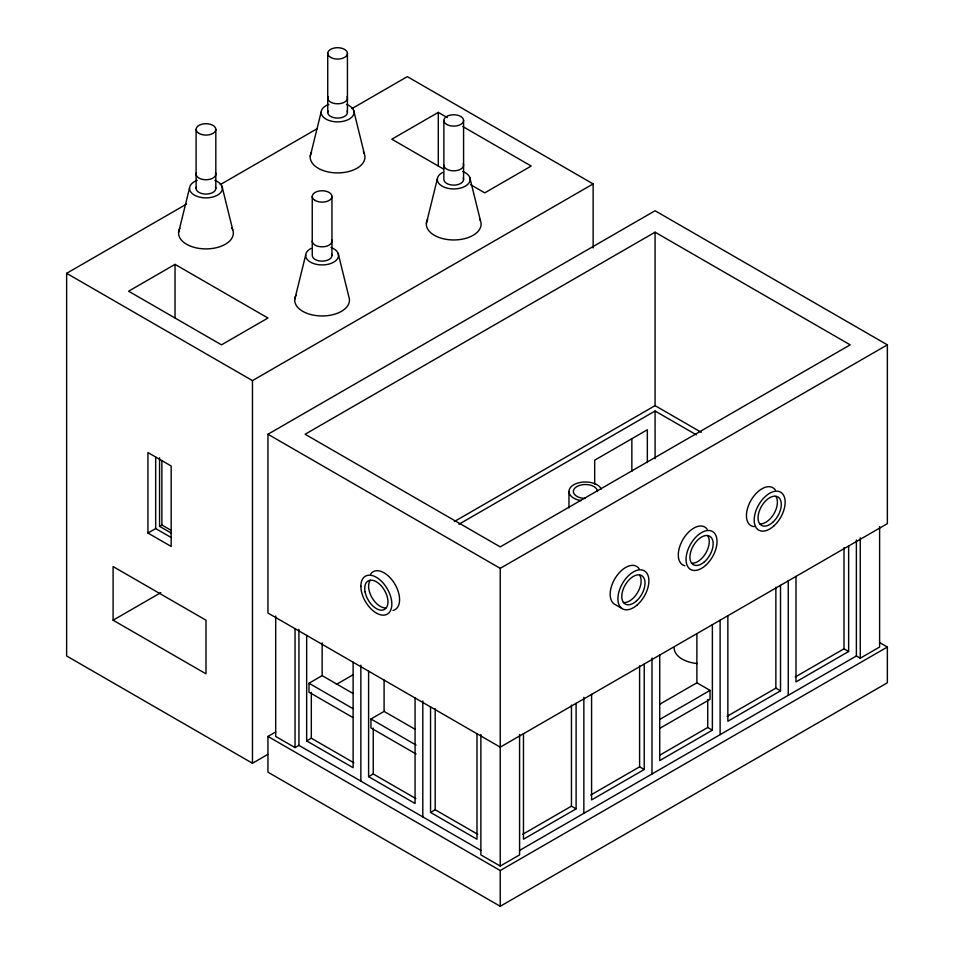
<?xml version="1.0" encoding="UTF-8"?>
<svg xmlns="http://www.w3.org/2000/svg" width="954" height="954" viewBox="0 0 954 954"><rect width="100%" height="100%" fill="white"/><g stroke="black" fill="none" stroke-linecap="round" stroke-linejoin="round"><path stroke-width="1.43" d="M178.625 232.311L189.56 187.914M310.241 156.313L321.176 111.928M294.762 299.353L305.697 254.968M426.378 223.367L437.326 178.982M267.955 754.316L252.464 763.26L66.637 655.97L66.637 273.321L186.65 204.037M220.207 184.659L316.99 128.79M351.823 108.673L407.322 76.63L593.138 183.919L593.138 247.945M175.035 264.377L128.587 291.208L221.495 344.847L267.955 318.028L175.035 264.377L175.035 317.873M447.319 117.616L438.291 112.393L391.832 139.212L443.443 169.013M66.637 273.321L252.464 380.61L593.138 183.919M267.955 434.249L655.076 210.739L887.363 344.847L887.363 523.651L500.23 747.161L267.955 613.052L267.955 434.249L500.23 568.357L887.363 344.847M655.076 232.192L305.113 434.249L500.23 546.892L850.193 344.847L655.076 232.192L655.076 405.641L454.366 521.528M147.942 533.036L171.171 546.451L171.171 465.981L147.942 452.578L147.942 533.036L155.681 528.576L171.171 537.507M159.556 457.789L159.556 526.334L161.882 524.998L170.909 530.209M113.097 620.207L206.004 673.846L206.004 620.207L113.097 566.569L113.097 620.207L160.844 592.649M458.934 524.247L655.076 411.007L696.372 434.845M352.861 717.515L308.989 692.175L308.989 683.243L322.154 675.635L353.123 693.522M336.345 684.435L353.123 674.74M879.612 642.567L887.363 647.027L887.363 682.79L500.23 906.3L267.955 772.191L267.955 736.428L275.694 731.968M275.694 616.034L275.694 736.428L295.048 747.614L298.924 745.372L480.876 850.419M306.663 635.412L306.663 740.9L311.314 738.217L353.898 762.806M416.087 754.018L370.927 727.938L370.927 718.994L384.092 711.398L415.062 729.285M368.602 671.163L368.602 776.663L373.252 773.98L415.837 798.57M430.54 706.926L430.54 812.426L435.191 809.743L477.775 834.333M659.655 704.29L696.885 682.79L710.05 690.386L710.05 699.33L659.965 728.248M659.965 719.304L710.05 690.386M522.661 834.345L571.458 806.166L576.109 808.849L576.109 703.348M590.8 795.004L639.597 766.825L644.236 769.508L644.236 664.02M660.216 754.924L707.725 727.497L712.376 730.18L712.376 624.679M727.067 716.335L775.864 688.156L780.515 690.839L780.515 585.339M795.207 676.994L844.004 648.815L848.643 651.499L848.643 546.01M576.109 808.849L523.46 839.246L523.46 733.745M644.236 769.508L591.587 799.905L591.587 694.417M712.376 730.18L659.727 760.576L659.727 655.076M780.515 690.839L727.854 721.236L727.854 615.735M848.643 651.499L795.994 681.895L795.994 576.407M519.572 850.431L856.382 655.97L860.258 658.212L879.612 647.027L879.612 526.632M480.876 734.485L480.876 854.891L500.23 866.065L519.584 854.891L519.584 734.485M267.955 736.428L500.23 870.537L887.363 647.027M462.809 126.548L531.199 166.044L484.739 192.863L470.549 184.659M655.076 405.641L701.285 432.317M622.199 608.628L614.459 604.156A21.894 12.64 -60 0 1 616.522 576.18A21.894 12.64 -60 0 1 639.24 568.918M159.556 526.334L171.171 533.036M308.989 683.243L352.861 708.572M370.927 718.994L416.087 745.074M306.663 740.9L353.123 767.72L353.123 662.231M368.602 776.663L415.062 803.483L415.062 697.994M430.54 812.426L477 839.246L477 733.745M469.785 177.456L480.482 220.827M353.648 110.402L364.345 153.773M338.157 253.442L348.866 296.813A27.38 15.801 0 0 1 320.735 315.929A27.38 15.801 0 0 1 296.038 295.299M222.02 186.388L232.728 229.759M860.258 537.806L860.258 658.212M856.382 540.024L856.382 655.97M844.004 547.775L844.004 648.815M788.254 580.855L788.254 695.311M775.864 587.115L775.864 688.156M720.115 620.183L720.115 734.652M707.725 699.461L707.725 727.497M696.885 633.623L696.885 682.79M655.076 411.007L655.076 458.683M651.987 658.033L651.987 773.98M647.337 462.559L647.337 429.777L594.688 460.174L594.688 484.024M639.597 665.797L639.597 766.825M631.846 438.673L631.846 471.359M583.848 697.374L583.848 813.321M571.458 705.125L571.458 806.166M568.978 491.465L568.978 507.862M500.23 568.357L500.23 866.065M500.23 870.537L500.23 906.3M463.584 120.442L463.584 179.447M443.872 120.442L443.872 179.447A9.85 5.688 0 0 0 455.01 185.088A9.85 5.688 0 0 0 463.239 177.981M438.291 112.393L438.291 165.96M435.191 708.703L435.191 809.743M422.801 700.951L422.801 816.898M384.092 680.107L384.092 711.398M373.252 728.081L373.252 773.98M360.862 665.188L360.862 781.135M347.435 53.388L347.435 112.393M331.956 196.429L331.956 255.445M327.735 53.388L327.735 112.393M322.154 642.853L322.154 675.635M312.244 196.429L312.244 255.445A9.85 5.688 0 0 0 323.382 261.086A9.85 5.688 0 0 0 331.622 253.967M311.314 692.318L311.314 738.217M298.924 629.425L298.924 745.372M295.048 628.686L295.048 747.614M252.464 380.61L252.464 763.26M215.819 129.386L215.819 188.391M196.107 129.386L196.107 188.391M161.882 460.925L161.882 524.998M155.681 457.049L155.681 528.576M684.912 565.782A21.894 12.64 -60 0 1 683.326 538.867A21.894 12.64 -60 0 1 707.2 529.315M639.752 575.31A16.421 9.48 -60 0 1 637.499 592.72A16.421 9.48 -60 0 1 623.439 602.511M707.88 535.969A16.421 9.48 -60 0 1 705.638 553.38A16.421 9.48 -60 0 1 691.567 563.17M385.881 607.913A16.421 9.48 60 0 1 371.893 597.478A16.421 9.48 60 0 1 370.247 580.306M370.677 574.022A21.894 12.64 60 0 1 394.551 583.562A21.894 12.64 60 0 1 392.965 610.477M754.185 526.62A21.894 12.64 -60 0 1 750.977 500.349A21.894 12.64 -60 0 1 775.34 489.986M775.852 496.39A16.421 9.48 -60 0 1 774.016 513.646A16.421 9.48 -60 0 1 759.992 523.865M581.141 500.623A16.421 9.48 0 0 1 573.783 484.763A16.421 9.48 0 0 1 601.258 489.02M585.398 498.417A12.044 6.952 0 0 1 573.354 491.465A12.044 6.952 0 0 1 585.398 484.513A12.044 6.952 0 0 1 597.442 491.465M697.255 663.531A27.38 15.801 0 0 1 674.156 647.921M347.101 96.616A9.85 5.688 0 0 1 337.585 103.783A9.85 5.688 0 0 1 328.069 96.616M346.493 104.427A16.421 9.48 0 0 1 349.951 118.642A16.421 9.48 0 0 1 325.087 118.546A16.421 9.48 0 0 1 328.844 104.368M347.101 110.926A9.85 5.688 0 0 1 337.585 118.081A9.85 5.688 0 0 1 328.069 110.926M363.367 151.781A27.38 15.801 0 0 1 338.014 172.901A27.38 15.801 0 0 1 311.529 152.258M215.485 172.614A9.85 5.688 0 0 1 205.957 179.769A9.85 5.688 0 0 1 196.441 172.614M214.865 180.425A16.421 9.48 0 0 1 218.323 194.628A16.421 9.48 0 0 1 193.471 194.544A16.421 9.48 0 0 1 197.228 180.354M215.485 186.912A9.85 5.688 0 0 1 205.957 194.079A9.85 5.688 0 0 1 196.441 186.912M231.739 227.779A27.38 15.801 0 0 1 206.398 248.899A27.38 15.801 0 0 1 179.901 228.244M331.622 239.669A9.85 5.688 0 0 1 323.382 246.776A9.85 5.688 0 0 1 312.244 241.135M331.014 247.48A16.421 9.48 0 0 1 335.069 261.265A16.421 9.48 0 0 1 310.932 262.398A16.421 9.48 0 0 1 311.076 248.41M463.239 163.671A9.85 5.688 0 0 1 455.01 170.79A9.85 5.688 0 0 1 443.872 165.149M462.63 171.482A16.421 9.48 0 0 1 466.697 185.267A16.421 9.48 0 0 1 442.561 186.4A16.421 9.48 0 0 1 442.704 172.424M479.504 218.836A27.38 15.801 0 0 1 454.152 239.955A27.38 15.801 0 0 1 427.666 219.301M636.079 601.306A16.421 9.48 -60 0 0 641.851 575.727A16.421 9.48 -60 0 0 622.27 592.386A16.421 9.48 -60 0 0 636.079 601.306M705.543 565.436A21.894 12.64 -60 0 0 712.483 531.509A21.894 12.64 -60 0 0 686.582 554.477A21.894 12.64 -60 0 0 705.543 565.436M637.057 605.074A21.894 12.64 -60 0 0 644.606 570.993A21.894 12.64 -60 0 0 618.538 593.364A21.894 12.64 -60 0 0 637.057 605.074M704.219 561.978A16.421 9.48 -60 0 0 709.979 536.386A16.421 9.48 -60 0 0 690.41 553.058A16.421 9.48 -60 0 0 704.219 561.978M365.084 591.957A16.421 9.48 60 0 0 384.438 609.463A16.421 9.48 60 0 0 379.513 584.098A16.421 9.48 60 0 0 365.084 591.957M360.862 586.233A21.894 12.64 60 0 0 384.092 615.127A21.894 12.64 60 0 0 384.092 584.158A21.894 12.64 60 0 0 360.862 586.233M773.682 526.095A21.894 12.64 -60 0 0 780.622 492.169A21.894 12.64 -60 0 0 754.709 515.148A21.894 12.64 -60 0 0 773.682 526.095M772.68 522.351A16.421 9.48 -60 0 0 777.88 496.915A16.421 9.48 -60 0 0 758.454 514.146A16.421 9.48 -60 0 0 772.68 522.351M330.621 57.407A9.85 5.688 0 0 0 347.101 54.867A9.85 5.688 0 0 0 335.033 47.891A9.85 5.688 0 0 0 330.621 57.407M198.992 133.405A9.85 5.688 0 0 0 215.485 130.853A9.85 5.688 0 0 0 203.417 123.889A9.85 5.688 0 0 0 198.992 133.405M315.13 200.459A9.85 5.688 0 0 0 331.622 197.907A9.85 5.688 0 0 0 319.554 190.943A9.85 5.688 0 0 0 315.13 200.459M446.758 124.461A9.85 5.688 0 0 0 463.239 121.909A9.85 5.688 0 0 0 451.17 114.945A9.85 5.688 0 0 0 446.758 124.461"/></g></svg>
